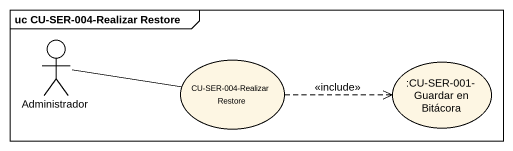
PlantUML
@startuml
mainframe uc CU-SER-004-Realizar Restore
actor Administrador
usecase "CU-SER-004-Realizar Restore" as CU_SER_004_Realizar_Restore
usecase ":CU-SER-001-Guardar en Bitácora" as CU_SER_001_Guardar_en
Administrador -right- CU_SER_004_Realizar_Restore
CU_SER_004_Realizar_Restore .right.> CU_SER_001_Guardar_en : <<include>>
@enduml
